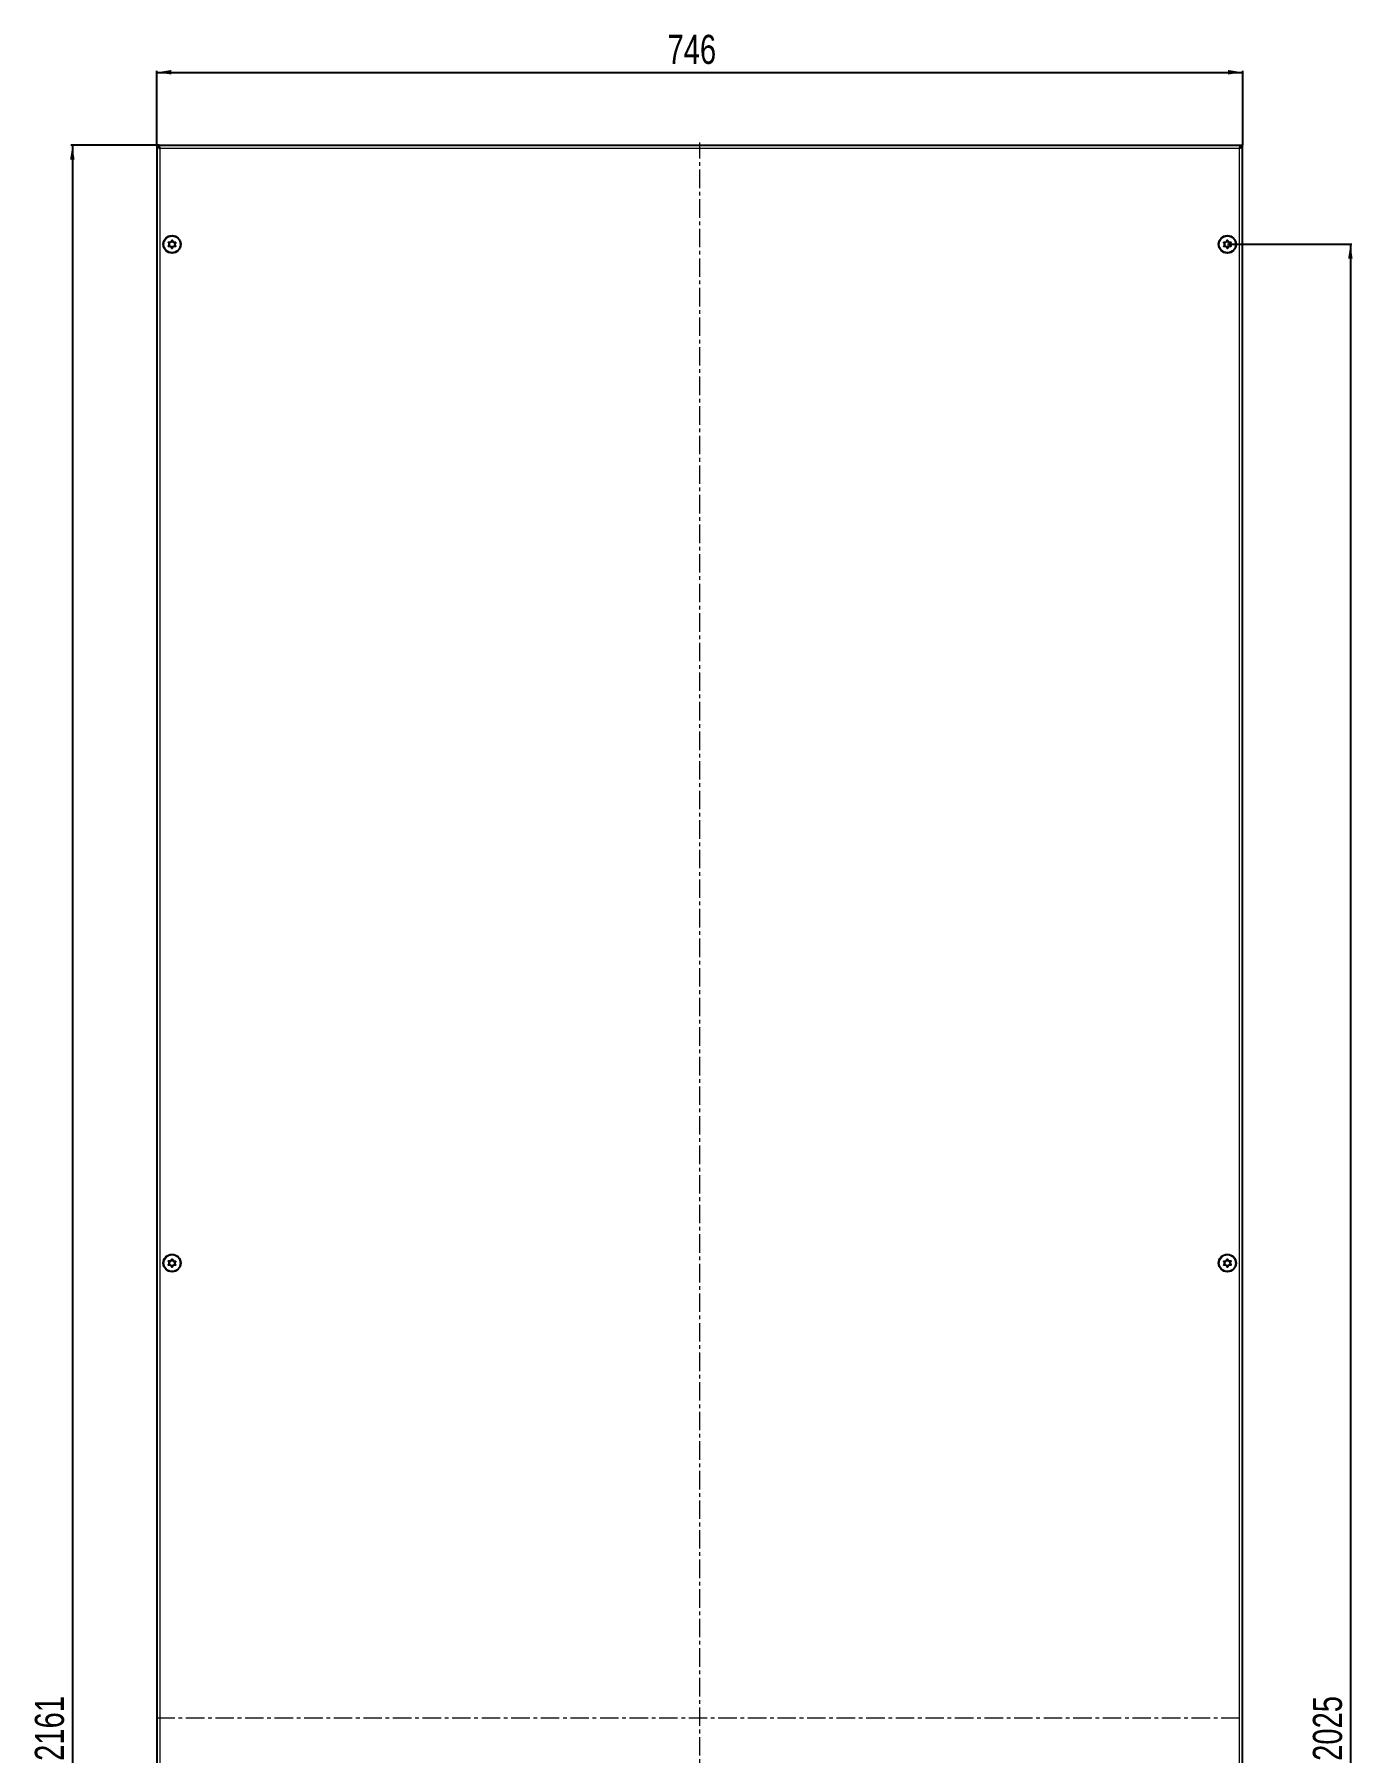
# Model space of a CAD drawing. Header units: millimetres. Extents: x -266 to 1713, y -979 to 1408.
# Drawn here: x -266 to 640, y 196 to 1377 of the extents above; entities that cross this region are included whole.
import ezdxf

# ---------------------------------------------------------------- set-up
doc = ezdxf.new("R2010")
doc.units = ezdxf.units.MM
doc.linetypes.add('CENTERX2', pattern=[20.32, 12.7, -2.54, 2.54, -2.54])
doc.layers.add('FORMAT', color=7, linetype='Continuous')
doc.styles.add('SLDTEXTSTYLE0', font='TXT', dxfattribs={"width": 0.75})
doc.dimstyles.new('SLDDIMSTYLE0', dxfattribs={"dimtxt": 20, "dimasz": 10, "dimexe": 0, "dimexo": 0.0625, "dimgap": 5, "dimtad": 2, "dimdec": 1, "dimrnd": 1e-09, "dimzin": 12, "dimdsep": 46, "dimtxsty": 'SLDTEXTSTYLE0', "dimsah": 1, "dimcen": 0.09, "dimadec": 0, "dimazin": 3, "dimtfac": 1, "dimtofl": 0, "dimtmove": 0, "dimatfit": 3, "dimfxl": 0, "dimfrac": 2, "dimtolj": 1, "dimtzin": 12, "dimarcsym": 0})

# ---------------------------------------------------------------- blocks, each defined once
blk = doc.blocks.new('_D')
at = {"layer": 'FORMAT'}
for p, q in [((-181.9, 1300.8), (-181.9, 1351.9)), ((-181.9, 1350.9), (564.1, 1350.9)), ((564.1, 1300.8), (564.1, 1351.9))]:
    blk.add_line(p, q, dxfattribs=at)
for points in [[(-181.9, 1350.9), (-171.9, 1349.4), (-171.9, 1352.5)], [(564.1, 1350.9), (554.1, 1352.5), (554.1, 1349.4)]]:
    blk.add_solid(points, dxfattribs=at)
at = {"layer": 'FORMAT', "insert": (168.9, 1376.7), "char_height": 20, "attachment_point": 1, "style": 'SLDTEXTSTYLE0'}
blk.add_mtext('746', dxfattribs=at)
blk = doc.blocks.new('_D_1')
at = {"layer": 'FORMAT'}
for p, q in [((-180.2, 1300.8), (-240.9, 1300.8)), ((-239.9, 1300.8), (-239.9, -860.2)), ((-180.2, -860.2), (-240.9, -860.2))]:
    blk.add_line(p, q, dxfattribs=at)
for points in [[(-239.9, 1300.8), (-241.5, 1290.8), (-238.4, 1290.8)], [(-239.9, -860.2), (-238.4, -850.2), (-241.5, -850.2)]]:
    blk.add_solid(points, dxfattribs=at)
at = {"layer": 'FORMAT', "insert": (-265.7, 190.7), "char_height": 20, "attachment_point": 1, "rotation": 90, "style": 'SLDTEXTSTYLE0'}
blk.add_mtext('2161', dxfattribs=at)
blk = doc.blocks.new('_D_2')
at = {"layer": 'FORMAT'}
for p, q in [((553.6, 1232.8), (639.1, 1232.8)), ((638.1, 1232.8), (638.1, -792.2)), ((553.6, -792.2), (639.1, -792.2))]:
    blk.add_line(p, q, dxfattribs=at)
for points in [[(638.1, 1232.8), (636.5, 1222.8), (639.6, 1222.8)], [(638.1, -792.2), (639.6, -782.2), (636.5, -782.2)]]:
    blk.add_solid(points, dxfattribs=at)
at = {"layer": 'FORMAT', "insert": (612.3, 190.7), "char_height": 20, "attachment_point": 1, "rotation": 90, "style": 'SLDTEXTSTYLE0'}
blk.add_mtext('2025', dxfattribs=at)

msp = doc.modelspace()

# ---------------------------------------------------------------- linework, layer by layer
at = {"color": 7, "linetype": 'Continuous', "lineweight": 25}
for p, q in [((-181.94, 1300.75), (-181.94, -860.25)), ((-181.94, 1300.75), (-180.44, 1300.75)), ((562.36, 1300.75), (-180.24, 1300.75)), ((-180.24, 1299.63), (-180.24, 1300.75)), ((562.36, 1300.75), (562.36, 1299.63)), ((564.06, 1300.75), (562.56, 1300.75)), ((564.06, -860.25), (564.06, 1300.75))]:
    msp.add_line(p, q, dxfattribs=at)
at = {"color": 8, "linetype": 'Continuous', "lineweight": 18}
for p, q in [((561.96, 1298.65), (-179.84, 1298.65)), ((-179.84, 1298.65), (-179.84, -858.15)), ((561.96, -858.15), (561.96, 1298.65))]:
    msp.add_line(p, q, dxfattribs=at)
at = {"color": 7, "linetype": 'Continuous', "lineweight": 25}
for centre, radius in [((-171.44, 1232.75), 6), ((-171.44, 1232.75), 5.79), ((-171.44, 1232.75), 1.85), ((553.56, 1232.75), 6), ((553.56, 1232.75), 5.79), ((553.56, 1232.75), 1.85), ((-171.44, 532.75), 6), ((-171.44, 532.75), 5.79), ((-171.44, 532.75), 1.85), ((553.56, 532.75), 6), ((553.56, 532.75), 5.79), ((553.56, 532.75), 1.85)]:
    msp.add_circle(centre, radius, dxfattribs=at)
for points, knots in [([(-181.94, 1300.75), (-181.9, 1300.57), (-181.84, 1300.22), (-181.33, 1299.68), (-180.64, 1299.16), (-180.1, 1298.82), (-179.84, 1298.65)], [0, 0, 0, 0, 0.25475685, 0.50964889, 0.7645419, 1, 1, 1, 1]), ([(-180.44, 1300.75), (-180.44, 1300.71), (-180.43, 1300.57), (-180.42, 1300.39), (-180.39, 1300.21), (-180.35, 1300.02), (-180.31, 1299.84), (-180.25, 1299.65), (-180.18, 1299.47), (-180.11, 1299.27), (-180.01, 1299.05), (-179.93, 1298.85), (-179.86, 1298.71), (-179.84, 1298.65)], [0, 0, 0, 0, 0.0646097, 0.1943602, 0.2595315, 0.3241372, 0.4538797, 0.5190469, 0.5980031, 0.7169187, 0.7959773, 0.9175077, 1, 1, 1, 1]), ([(561.96, 1298.65), (562.24, 1298.83), (562.8, 1299.19), (563.51, 1299.72), (563.98, 1300.24), (564.03, 1300.59), (564.06, 1300.75)], [0, 0, 0, 0, 0.2547527, 0.5096447, 0.7645377, 1, 1, 1, 1]), ([(561.96, 1298.65), (561.98, 1298.7), (562.04, 1298.83), (562.12, 1299.01), (562.2, 1299.19), (562.27, 1299.38), (562.34, 1299.56), (562.4, 1299.75), (562.46, 1299.93), (562.5, 1300.13), (562.54, 1300.35), (562.56, 1300.55), (562.56, 1300.69), (562.56, 1300.75)], [0, 0, 0, 0, 0.0646097, 0.1943602, 0.2595315, 0.3241372, 0.4538797, 0.5190469, 0.5980031, 0.7169187, 0.7959773, 0.9175077, 1, 1, 1, 1]), ([(-168.98, 1234.1), (-168.99, 1234.11), (-169.01, 1234.13), (-169.06, 1234.15), (-169.21, 1234.18), (-169.59, 1234.17), (-170.13, 1234.16), (-170.69, 1234.46), (-170.97, 1234.9), (-171.14, 1235.25), (-171.25, 1235.46), (-171.32, 1235.53), (-171.36, 1235.55), (-171.39, 1235.55), (-171.42, 1235.54), (-171.48, 1235.5), (-171.63, 1235.28), (-171.84, 1234.85), (-172.29, 1234.31), (-173, 1234.22), (-173.47, 1234.27), (-173.74, 1234.26), (-173.8, 1234.23), (-173.83, 1234.21), (-173.84, 1234.18), (-173.85, 1234.14), (-173.84, 1234.1), (-173.81, 1234.02), (-173.7, 1233.82), (-173.5, 1233.5), (-173.28, 1233.03), (-173.32, 1232.4), (-173.62, 1231.95), (-173.84, 1231.62), (-173.9, 1231.49), (-173.9, 1231.43), (-173.89, 1231.4), (-173.86, 1231.37), (-173.81, 1231.35), (-173.67, 1231.32), (-173.28, 1231.33), (-172.74, 1231.34), (-172.19, 1231.04), (-171.91, 1230.6), (-171.74, 1230.25), (-171.62, 1230.04), (-171.55, 1229.97), (-171.52, 1229.95), (-171.48, 1229.95), (-171.45, 1229.96), (-171.4, 1230), (-171.24, 1230.22), (-171.03, 1230.65), (-170.58, 1231.19), (-169.88, 1231.28), (-169.4, 1231.23), (-169.13, 1231.24), (-169.07, 1231.27), (-169.05, 1231.29), (-169.03, 1231.32), (-169.03, 1231.36), (-169.04, 1231.4), (-169.06, 1231.48), (-169.17, 1231.68), (-169.37, 1232), (-169.59, 1232.47), (-169.55, 1233.1), (-169.25, 1233.55), (-169.04, 1233.88), (-168.98, 1234.01), (-168.97, 1234.07), (-168.98, 1234.09), (-168.98, 1234.1)], [0, 0, 0, 0, 0.0020087, 0.00442, 0.0093647, 0.0255282, 0.0677053, 0.0957862, 0.1246456, 0.1503415, 0.1605194, 0.1633943, 0.1656965, 0.1672448, 0.1688741, 0.1707699, 0.1786058, 0.2119941, 0.2499945, 0.2879948, 0.3213831, 0.329219, 0.3311148, 0.3327441, 0.3342924, 0.3362166, 0.3385353, 0.3413178, 0.349662, 0.3753578, 0.4042173, 0.4322982, 0.4744753, 0.4906388, 0.4966691, 0.49844, 0.5, 0.5020087, 0.50442, 0.5093647, 0.5255282, 0.5677053, 0.5957862, 0.6246456, 0.6503415, 0.6605194, 0.6633943, 0.6656965, 0.6672448, 0.6688741, 0.6707699, 0.6786058, 0.7119941, 0.7499945, 0.7879948, 0.8213831, 0.829219, 0.8311148, 0.8327441, 0.8342924, 0.8362166, 0.8385353, 0.8413178, 0.849662, 0.8753578, 0.9042173, 0.9322982, 0.9744753, 0.9906388, 0.9966691, 0.99844, 1, 1, 1, 1]), ([(551.11, 1234.1), (551.11, 1234.09), (551.1, 1234.06), (551.11, 1234), (551.16, 1233.87), (551.38, 1233.55), (551.68, 1233.1), (551.72, 1232.47), (551.5, 1232), (551.29, 1231.67), (551.18, 1231.46), (551.15, 1231.36), (551.16, 1231.32), (551.17, 1231.29), (551.2, 1231.27), (551.26, 1231.24), (551.53, 1231.23), (552, 1231.28), (552.71, 1231.19), (553.16, 1230.65), (553.37, 1230.22), (553.52, 1230), (553.58, 1229.96), (553.61, 1229.95), (553.64, 1229.95), (553.67, 1229.97), (553.7, 1230), (553.76, 1230.06), (553.87, 1230.26), (554.03, 1230.6), (554.31, 1231.04), (554.87, 1231.34), (555.41, 1231.33), (555.8, 1231.32), (555.95, 1231.35), (556, 1231.38), (556.02, 1231.4), (556.03, 1231.44), (556.02, 1231.5), (555.96, 1231.63), (555.75, 1231.95), (555.45, 1232.4), (555.41, 1233.03), (555.63, 1233.5), (555.83, 1233.83), (555.95, 1234.04), (555.97, 1234.14), (555.97, 1234.18), (555.95, 1234.21), (555.93, 1234.23), (555.87, 1234.26), (555.6, 1234.27), (555.12, 1234.22), (554.42, 1234.31), (553.97, 1234.85), (553.76, 1235.28), (553.6, 1235.5), (553.55, 1235.54), (553.52, 1235.55), (553.48, 1235.55), (553.45, 1235.53), (553.42, 1235.5), (553.37, 1235.44), (553.26, 1235.24), (553.09, 1234.9), (552.81, 1234.46), (552.26, 1234.16), (551.72, 1234.17), (551.33, 1234.18), (551.18, 1234.15), (551.13, 1234.12), (551.12, 1234.11), (551.11, 1234.1)], [0, 0, 0, 0, 0.0020087, 0.00442, 0.0093647, 0.0255282, 0.0677053, 0.0957862, 0.1246456, 0.1503415, 0.1605194, 0.1633943, 0.1656965, 0.1672448, 0.1688741, 0.1707699, 0.1786058, 0.2119941, 0.2499945, 0.2879948, 0.3213831, 0.329219, 0.3311148, 0.3327441, 0.3342924, 0.3362166, 0.3385353, 0.3413178, 0.349662, 0.3753578, 0.4042173, 0.4322982, 0.4744753, 0.4906388, 0.4966691, 0.49844, 0.5, 0.5020087, 0.50442, 0.5093647, 0.5255282, 0.5677053, 0.5957862, 0.6246456, 0.6503415, 0.6605194, 0.6633943, 0.6656965, 0.6672448, 0.6688741, 0.6707699, 0.6786058, 0.7119941, 0.7499945, 0.7879948, 0.8213831, 0.829219, 0.8311148, 0.8327441, 0.8342924, 0.8362166, 0.8385353, 0.8413178, 0.849662, 0.8753578, 0.9042173, 0.9322982, 0.9744753, 0.9906388, 0.9966691, 0.99844, 1, 1, 1, 1]), ([(-168.98, 534.1), (-168.99, 534.11), (-169.01, 534.13), (-169.06, 534.15), (-169.21, 534.18), (-169.59, 534.17), (-170.13, 534.16), (-170.69, 534.46), (-170.97, 534.9), (-171.14, 535.25), (-171.25, 535.46), (-171.32, 535.53), (-171.36, 535.55), (-171.39, 535.55), (-171.42, 535.54), (-171.48, 535.5), (-171.63, 535.28), (-171.84, 534.85), (-172.29, 534.31), (-173, 534.22), (-173.47, 534.27), (-173.74, 534.26), (-173.8, 534.23), (-173.83, 534.21), (-173.84, 534.18), (-173.85, 534.14), (-173.84, 534.1), (-173.81, 534.02), (-173.7, 533.82), (-173.5, 533.5), (-173.28, 533.03), (-173.32, 532.4), (-173.62, 531.95), (-173.84, 531.62), (-173.9, 531.49), (-173.9, 531.43), (-173.89, 531.4), (-173.86, 531.37), (-173.81, 531.35), (-173.67, 531.32), (-173.28, 531.33), (-172.74, 531.34), (-172.19, 531.04), (-171.91, 530.6), (-171.74, 530.25), (-171.62, 530.04), (-171.55, 529.97), (-171.52, 529.95), (-171.48, 529.95), (-171.45, 529.96), (-171.4, 530), (-171.24, 530.22), (-171.03, 530.65), (-170.58, 531.19), (-169.88, 531.28), (-169.4, 531.23), (-169.13, 531.24), (-169.07, 531.27), (-169.05, 531.29), (-169.03, 531.32), (-169.03, 531.36), (-169.04, 531.4), (-169.06, 531.48), (-169.17, 531.68), (-169.37, 532), (-169.59, 532.47), (-169.55, 533.1), (-169.25, 533.55), (-169.04, 533.88), (-168.98, 534.01), (-168.97, 534.07), (-168.98, 534.09), (-168.98, 534.1)], [0, 0, 0, 0, 0.0020087, 0.00442, 0.0093647, 0.0255282, 0.0677053, 0.0957862, 0.1246456, 0.1503415, 0.1605194, 0.1633943, 0.1656965, 0.1672448, 0.1688741, 0.1707699, 0.1786058, 0.2119941, 0.2499945, 0.2879948, 0.3213831, 0.329219, 0.3311148, 0.3327441, 0.3342924, 0.3362166, 0.3385353, 0.3413178, 0.349662, 0.3753578, 0.4042173, 0.4322982, 0.4744753, 0.4906388, 0.4966691, 0.49844, 0.5, 0.5020087, 0.50442, 0.5093647, 0.5255282, 0.5677053, 0.5957862, 0.6246456, 0.6503415, 0.6605194, 0.6633943, 0.6656965, 0.6672448, 0.6688741, 0.6707699, 0.6786058, 0.7119941, 0.7499945, 0.7879948, 0.8213831, 0.829219, 0.8311148, 0.8327441, 0.8342924, 0.8362166, 0.8385353, 0.8413178, 0.849662, 0.8753578, 0.9042173, 0.9322982, 0.9744753, 0.9906388, 0.9966691, 0.99844, 1, 1, 1, 1]), ([(551.11, 534.1), (551.11, 534.09), (551.1, 534.06), (551.11, 534), (551.16, 533.87), (551.38, 533.55), (551.68, 533.1), (551.72, 532.47), (551.5, 532), (551.29, 531.67), (551.18, 531.46), (551.15, 531.36), (551.16, 531.32), (551.17, 531.29), (551.2, 531.27), (551.26, 531.24), (551.53, 531.23), (552, 531.28), (552.71, 531.19), (553.16, 530.65), (553.37, 530.22), (553.52, 530), (553.58, 529.96), (553.61, 529.95), (553.64, 529.95), (553.67, 529.97), (553.7, 530), (553.76, 530.06), (553.87, 530.26), (554.03, 530.6), (554.31, 531.04), (554.87, 531.34), (555.41, 531.33), (555.8, 531.32), (555.95, 531.35), (556, 531.38), (556.02, 531.4), (556.03, 531.44), (556.02, 531.5), (555.96, 531.63), (555.75, 531.95), (555.45, 532.4), (555.41, 533.03), (555.63, 533.5), (555.83, 533.83), (555.95, 534.04), (555.97, 534.14), (555.97, 534.18), (555.95, 534.21), (555.93, 534.23), (555.87, 534.26), (555.6, 534.27), (555.12, 534.22), (554.42, 534.31), (553.97, 534.85), (553.76, 535.28), (553.6, 535.5), (553.55, 535.54), (553.52, 535.55), (553.48, 535.55), (553.45, 535.53), (553.42, 535.5), (553.37, 535.44), (553.26, 535.24), (553.09, 534.9), (552.81, 534.46), (552.26, 534.16), (551.72, 534.17), (551.33, 534.18), (551.18, 534.15), (551.13, 534.12), (551.12, 534.11), (551.11, 534.1)], [0, 0, 0, 0, 0.0020087, 0.00442, 0.0093647, 0.0255282, 0.0677053, 0.0957862, 0.1246456, 0.1503415, 0.1605194, 0.1633943, 0.1656965, 0.1672448, 0.1688741, 0.1707699, 0.1786058, 0.2119941, 0.2499945, 0.2879948, 0.3213831, 0.329219, 0.3311148, 0.3327441, 0.3342924, 0.3362166, 0.3385353, 0.3413178, 0.349662, 0.3753578, 0.4042173, 0.4322982, 0.4744753, 0.4906388, 0.4966691, 0.49844, 0.5, 0.5020087, 0.50442, 0.5093647, 0.5255282, 0.5677053, 0.5957862, 0.6246456, 0.6503415, 0.6605194, 0.6633943, 0.6656965, 0.6672448, 0.6688741, 0.6707699, 0.6786058, 0.7119941, 0.7499945, 0.7879948, 0.8213831, 0.829219, 0.8311148, 0.8327441, 0.8342924, 0.8362166, 0.8385353, 0.8413178, 0.849662, 0.8753578, 0.9042173, 0.9322982, 0.9744753, 0.9906388, 0.9966691, 0.99844, 1, 1, 1, 1])]:
    msp.add_open_spline(points, degree=3, knots=knots, dxfattribs=at)
for points in [[(-179.84, 1298.65), (-179.87, 1298.93), (-179.94, 1299.48), (-180.04, 1300.17), (-180.14, 1300.66), (-180.2, 1300.72), (-180.24, 1300.75)], [(562.36, 1300.75), (562.33, 1300.72), (562.26, 1300.66), (562.16, 1300.17), (562.06, 1299.48), (562, 1298.93), (561.96, 1298.65)]]:
    msp.add_open_spline(points, degree=3, dxfattribs=at)
at = {"layer": 'FORMAT', "linetype": 'CENTERX2', "lineweight": 18}
for p, q in [((191.06, -862.25), (191.06, 1302.75)), ((-182.24, 220.25), (564.36, 220.25))]:
    msp.add_line(p, q, dxfattribs=at)

# ---------------------------------------------------------------- dimensions: what is measured, and where the dimension line sits
at = {"layer": 'FORMAT'}
dim = msp.add_linear_dim(base=(564.06, 1350.92), p1=(-181.94, 1300.75), p2=(564.06, 1300.75), dimstyle='SLDDIMSTYLE0', dxfattribs=at)
dim.commit()
dim.dimension.update_dxf_attribs({"geometry": '_D', "text_midpoint": (191.06, 1350.92), "dimtype": 160})
for base, p1, p2, picture, middle in [((-239.94, -860.25), (-180.24, 1300.75), (-180.24, -860.25), '_D_1', (-239.94, 220.25)), ((638.07, -792.25), (553.56, 1232.75), (553.56, -792.25), '_D_2', (638.07, 220.25))]:
    dim = msp.add_linear_dim(base=base, p1=p1, p2=p2, angle=90, dimstyle='SLDDIMSTYLE0', dxfattribs=at)
    dim.commit()
    dim.dimension.update_dxf_attribs({"geometry": picture, "text_midpoint": middle, "dimtype": 160})

doc.saveas('drawing.dxf')
